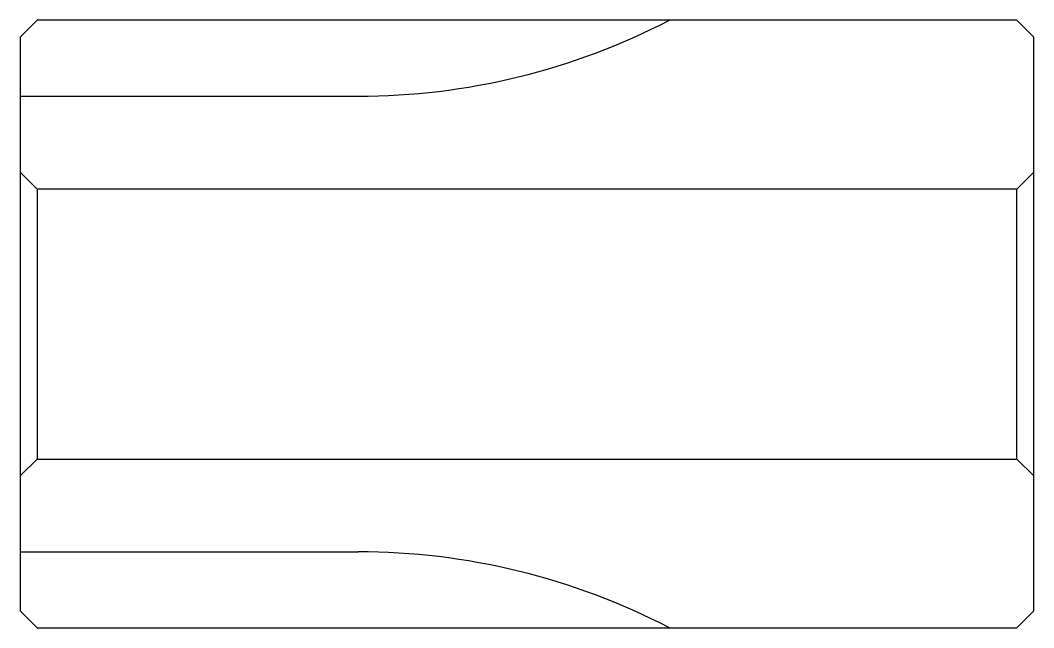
# Model space of a CAD drawing. Header units: metres. Extents: x 30.4 to 60.4, y 23.1 to 41.1.
import ezdxf

# ---------------------------------------------------------------- set-up
doc = ezdxf.new("R2010")
doc.units = ezdxf.units.M

msp = doc.modelspace()

# ---------------------------------------------------------------- linework, layer by layer
at = {"color": 4}
for p, q in [((30.367348, 38.831631), (40.367348, 38.831631)), ((60.367348, 36.581631), (59.867348, 36.081631)), ((30.367348, 27.581631), (30.867348, 28.081631)), ((60.367348, 27.581631), (59.867348, 28.081631)), ((30.367348, 25.331631), (40.367348, 25.331631))]:
    msp.add_line(p, q, dxfattribs=at)
for points in [[(40.367348, 41.081631), (40.367348, 41.081631), (30.867348, 41.081631), (30.367348, 40.581631), (30.367348, 27.581631)], [(30.367348, 27.581631), (30.367348, 23.581631), (30.867348, 23.081631), (40.367348, 23.081631), (40.367348, 23.081631), (40.367348, 23.081631), (59.867348, 23.081631), (60.367348, 23.581631), (60.367348, 40.581631), (59.867348, 41.081631), (40.367348, 41.081631), (40.367348, 41.081631)], [(30.367348, 36.581631), (30.867348, 36.081631), (30.867348, 28.081631), (59.867348, 28.081631), (59.867348, 36.081631), (30.867348, 36.081631)]]:
    msp.add_lwpolyline(points, dxfattribs=at)
for centre, start, end in [((40.367348, 58.831631), 270, 297.4392401), ((40.367348, 5.331631), 62.5607599, 90)]:
    msp.add_arc(centre, 20, start, end, dxfattribs=at)

doc.saveas('drawing.dxf')
